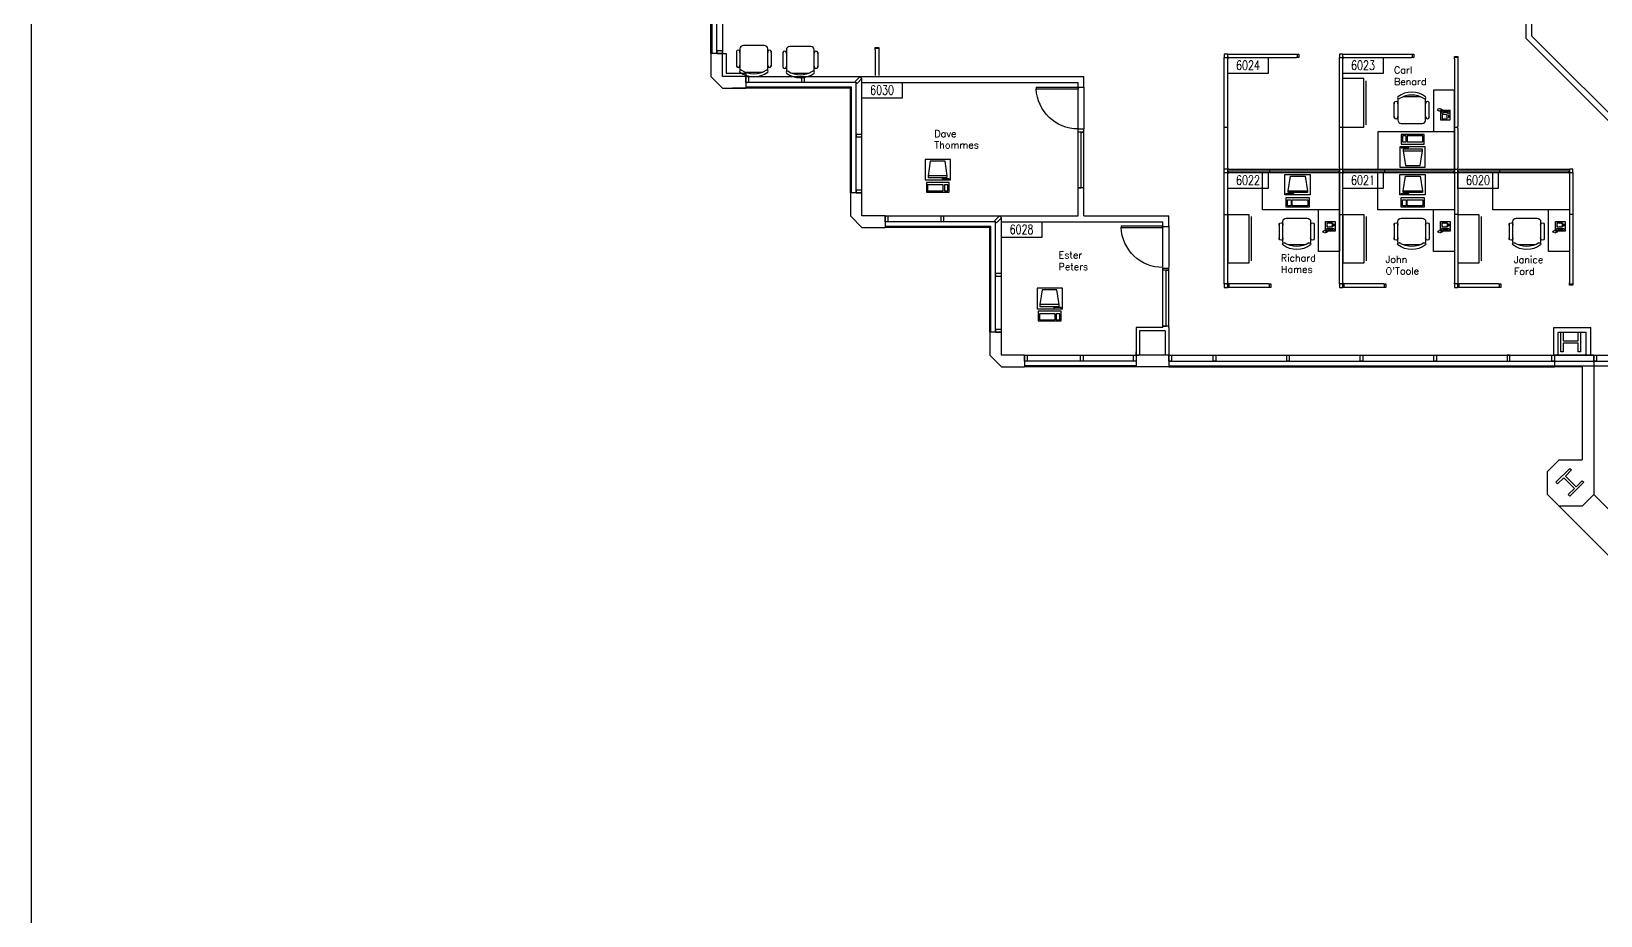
# Model space of a CAD drawing. Header units: inches. Extents: x 619 to 14864, y 611 to 3754.
# Drawn here: x 11920 to 13270, y 1973 to 2735 of the extents above; entities that cross this region are included whole.
import ezdxf
from ezdxf.enums import TextEntityAlignment as Align

# ---------------------------------------------------------------- set-up
doc = ezdxf.new("R2010")
doc.units = ezdxf.units.IN
doc.header["$MEASUREMENT"] = 0
doc.layers.get('0').update_dxf_attribs({"linetype": 'CONTINUOUS'})
for name, color, linetype in [('CHAIRS', 4, 'CONTINUOUS'), ('CPU', 6, 'CONTINUOUS'), ('E-B-FURR', 6, 'CONTINUOUS'), ('E-B-GLAZ', 8, 'CONTINUOUS'), ('E-B-MULL', 8, 'CONTINUOUS'), ('E-B-SHEL', 2, 'CONTINUOUS'), ('E-C-HEAD', 5, 'CONTINUOUS'), ('E-F-DOOR', 3, 'CONTINUOUS'), ('E-F-SILL', 8, 'CONTINUOUS'), ('E-S-COLM', 8, 'CONTINUOUS'), ('EMPLOYEE', 1, 'CONTINUOUS'), ('Frame', 10, 'CONTINUOUS'), ('FURNITURE', 3, 'CONTINUOUS'), ('PANELS_201', 6, 'CONTINUOUS'), ('PHONES', 4, 'CONTINUOUS'), ('RMNUM', 40, 'CONTINUOUS')]:
    doc.layers.add(name, color=color, linetype=linetype)
doc.styles.add('ARCHITXT', font='simplex.shx')
doc.styles.add('ROMANS', font='romans', dxfattribs={"width": 0.75, "height": 8})

# ---------------------------------------------------------------- blocks, each defined once
blk = doc.blocks.new('DR-36')
for p, q in [((0, 36), (0, 0)), ((0, 36), (1.5, 36)), ((1.5, 36), (1.5, 0)), ((0, 0), (1.5, 0))]:
    blk.add_line(p, q)
blk.add_arc((0, 0), 36, 0, 87.6141)
blk = doc.blocks.new('RMNUM')
at = {"layer": 'RMNUM'}
blk.add_lwpolyline([(-16.33354, 6.674702), (18.388073, 6.674702), (18.388073, -6.982766), (-16.33354, -6.982766), (-16.33354, 6.674702)], dxfattribs=at)
at = {"layer": 'RMNUM', "style": 'ROMANS', "width": 0.75}
blk.add_attdef('NUMBER', text='', height=8, dxfattribs=at).set_placement((1.027267, 0.114097), align=Align.MIDDLE_CENTER)
blk = doc.blocks.new('DESK2')
for p, q in [((33, 0), (-33, 0)), ((-33, 0), (-33, -68)), ((33, -32), (33, 0)), ((-33, -32), (33, -32)), ((-15, -68), (-15, -32)), ((-33, -68), (-15, -68))]:
    blk.add_line(p, q)
blk = doc.blocks.new('CHAIR7')
for p, q in [((5.1, 15), (17.9, 15)), ((0, 9), (0, -9)), ((20, 12), (3, 12)), ((23, -7.4), (23, 7.4)), ((3, -12), (20, -12)), ((5.1, -15), (17.9, -15))]:
    blk.add_line(p, q)
for centre, radius, start, end in [((5.6, 13.5), 1.56, 73.7398, 286.2602), ((17.4, 13.5), 1.56, 253.7398, 106.2602), ((3, 9), 3, 90, 180), ((20, 9), 3, 62.4156, 90), ((22.3, 11.1), 1.1, 53.3099, 212.0274), ((4.8, 0), 19.6, 327.5758, 32.4242), ((7, 0), 20, 323.1301, 36.8699), ((3, -9), 3, 180, 270), ((5.6, -13.5), 1.56, 73.7398, 286.2602), ((17.4, -13.5), 1.56, 253.7398, 106.2602), ((20, -9), 3, 270, 297.5844), ((22.3, -11.1), 1.1, 147.9726, 306.6901)]:
    blk.add_arc(centre, radius, start, end)
blk = doc.blocks.new('RECTANG')
for p, q in [((1, 1), (0, 1)), ((0, 1), (0, 0)), ((1, 0), (1, 1)), ((0, 0), (1, 0))]:
    blk.add_line(p, q)
blk = doc.blocks.new('IBMAT', base_point=(61, 306))
for p, q in [((75, 307), (75, 306)), ((81, 307), (75, 307)), ((81, 306), (81, 307))]:
    blk.add_line(p, q)
at = {"xscale": 21, "yscale": 17, "zscale": 21}
blk.add_blockref('RECTANG', (61, 306), dxfattribs=at)
blk = doc.blocks.new('KEYBOARD', base_point=(60, 294))
for p, xscale, yscale, zscale in [((60, 294), 19, 8, 19), ((61, 295), 13, 5, 13), ((75, 295), 3, 5, 3)]:
    blk.add_blockref('RECTANG', p, dxfattribs=dict(xscale=xscale, yscale=yscale, zscale=zscale))
blk = doc.blocks.new('COMPUTER')
for p, q in [((-6.6, 16.2), (-8.5, 3.5)), ((6.1, 16.2), (-6.6, 16.2)), ((8, 3.5), (6.1, 16.2)), ((-8.5, 3.5), (-8.5, 2)), ((8, 3.5), (-8.5, 3.5)), ((-8.5, 2), (8, 2)), ((8, 2), (8, 3.5))]:
    blk.add_line(p, q)
at = {"xscale": 1.033846153846154, "yscale": 1.033846153846154, "zscale": 1.033846153846154}
for name, p in [('IBMAT', (-10.9, 0)), ('KEYBOARD', (-10, -10.5))]:
    blk.add_blockref(name, p, dxfattribs=at)
blk = doc.blocks.new('FC42X18D')
for p, q in [((-21, 0), (-21, -18)), ((-21, 0), (21, 0)), ((21, -18), (21, 0)), ((-21, -18), (21, -18)), ((-19, -20), (19, -20))]:
    blk.add_line(p, q)
blk = doc.blocks.new('FNPHONE')
for p, q in [((-9.1, 0.2), (-9.7, 0)), ((-8.9, 0.6), (-9.5, 0.4)), ((-8.7, 1), (-9.3, 0.8)), ((-8.5, 1.4), (-9.1, 1.2)), ((-8.3, 1.8), (-8.9, 1.6)), ((-7.1, 0.6), (-7.5, -0.6)), ((-7.3, 6.5), (-7.3, 1.5)), ((-6.3, 6.5), (-6.3, 1.5)), ((-3.9, 4.8), (-3.9, 4.8)), ((-3.9, 3.9), (-3.9, 3.9)), ((-3.9, 3), (-3.9, 3)), ((-3.9, 2), (-3.9, 2)), ((-2.9, 4.8), (-2.9, 4.8)), ((-2.9, 3.9), (-2.9, 3.9)), ((-2.9, 3), (-2.9, 3)), ((-2.9, 2), (-2.9, 2)), ((-2, 4.8), (-2, 4.8)), ((-2, 3.9), (-2, 3.9)), ((-2, 3), (-2, 3)), ((-2, 2), (-2, 2)), ((-9.3, -0.2), (-9.9, -0.4)), ((-9.3, -0.6), (-9.9, -0.8)), ((-9.3, -1), (-9.9, -1.2)), ((-9.3, -1.4), (-9.9, -1.6)), ((-9.1, -1.8), (-9.7, -2)), ((-8.9, -2.2), (-9.5, -2.4)), ((-8.4, -2.5), (-9, -2.7)), ((-7.9, -2), (-8.5, -2.2)), ((-7.7, -1.6), (-8.3, -1.8)), ((-7.5, -1.2), (-8.1, -1.4)), ((-7.3, -0.8), (-7.9, -1))]:
    blk.add_line(p, q)
for centre, start, end in [((-6.8, 6.5), 298.4915, 241.5085), ((-6.8, 1.5), 118.4915, 61.5085)]:
    blk.add_arc(centre, 1.05, start, end)
for p, xscale, yscale, zscale in [((-8.2, 0), 8.20528234483245, 8.104073169521023, 8.20528234483245), ((-4.8, 1.3), 3.75, 4.375, 3.75), ((-4, 6.7), 2.03125, 0.46875, 2.03125)]:
    blk.add_blockref('RECTANG', p, dxfattribs=dict(xscale=xscale, yscale=yscale, zscale=zscale))

msp = doc.modelspace()

# ---------------------------------------------------------------- linework, layer by layer
at = {"layer": 'E-B-FURR'}
for p, q in [((12514.7, 2716), (12514.7, 3347)), ((13206, 2836.6), (13206, 2729)), ((13211, 2831.6), (13211, 2731.1)), ((13206, 2729), (13312.5, 2622.5)), ((13211, 2731.1), (13316.1, 2626)), ((12534.6, 2696), (12633, 2696)), ((12633.2, 2696), (12825.6, 2696)), ((12634.6, 2596), (12634.6, 2694.4)), ((12634.6, 2691), (12820.6, 2691)), ((12820.6, 2687), (12820.6, 2691)), ((12825.6, 2687), (12825.6, 2696)), ((12820.6, 2687), (12825.6, 2687)), ((12820.6, 2576), (12820.6, 2651)), ((12820.6, 2651), (12825.6, 2651)), ((12825.6, 2576), (12825.6, 2651)), ((12654.6, 2576), (12753, 2576)), ((12753, 2576), (12820.6, 2576)), ((12754.6, 2476), (12754.6, 2574.4)), ((12754.6, 2571), (12893.6, 2571)), ((12825.6, 2576), (12898.6, 2576)), ((12893.6, 2567), (12893.6, 2571)), ((12893.6, 2567), (12898.6, 2567)), ((12898.6, 2567), (12898.6, 2576)), ((12893.6, 2480), (12893.6, 2531)), ((12893.6, 2531), (12898.6, 2531)), ((12898.6, 2480), (12898.6, 2531)), ((12870.6, 2480), (12870.6, 2456)), ((12893.6, 2480), (12870.6, 2480)), ((12873.6, 2477), (12873.6, 2456)), ((12895.6, 2477), (12873.6, 2477)), ((12895.6, 2477), (12895.6, 2456)), ((12898.6, 2480), (12898.6, 2456)), ((13230, 2456), (13230, 2480)), ((13230, 2480), (13262, 2480)), ((13234, 2456), (13234, 2476)), ((13234, 2476), (13258, 2476)), ((13258, 2456), (13258, 2476)), ((13262, 2456), (13262, 2480)), ((12774.6, 2456), (12873, 2456)), ((12898.6, 2456), (13347.3, 2456))]:
    msp.add_line(p, q, dxfattribs=at)
msp.add_lwpolyline([(12514.6, 2716), (12517.6, 2716), (12517.6, 2699), (12534.6, 2699), (12534.6, 2696)], dxfattribs=at)
at = {"layer": 'E-B-GLAZ'}
for p, q in [((12504.6, 2716), (12504.6, 3347.1)), ((12505.6, 2716), (12505.6, 3347.1)), ((12509.6, 2716), (12509.6, 3347)), ((12629.6, 2691), (12534.6, 2691)), ((12629.6, 2596), (12629.6, 2691)), ((12617, 2686), (12523, 2686)), ((12625.6, 2687), (12534.6, 2687)), ((12624.6, 2686), (12534.6, 2686)), ((12624.6, 2596), (12624.6, 2686)), ((12625.6, 2596), (12625.6, 2687)), ((12749.6, 2571), (12654.6, 2571)), ((12745.6, 2567), (12654.6, 2567)), ((12745.6, 2476), (12745.6, 2567)), ((12749.6, 2476), (12749.6, 2571)), ((12744.6, 2566), (12654.6, 2566)), ((12744.6, 2476), (12744.6, 2566)), ((12870.6, 2451), (12774.6, 2451)), ((12870.6, 2447), (12774.6, 2447)), ((12870.6, 2446), (12774.6, 2446)), ((12898.6, 2451), (13349.6, 2451)), ((12898.6, 2447), (13349.6, 2447)), ((12898.6, 2446), (13230.6, 2446))]:
    msp.add_line(p, q, dxfattribs=at)
for points in [[(12825.5, 2600.1), (12820.5, 2600.1), (12823.2, 2600.1), (12823.2, 2648.1), (12825.5, 2648.1), (12820.5, 2648.1)], [(12898.7, 2481.2), (12893.7, 2481.2), (12896.3, 2481.2), (12896.3, 2529.2), (12898.7, 2529.2), (12893.7, 2529.2)]]:
    msp.add_lwpolyline(points, dxfattribs=at)
at = {"layer": 'E-B-MULL'}
for points in [[(12509.6, 2716), (12514.6, 2716), (12514.6, 2718.2), (12509.6, 2718.2)], [(12534.6, 2691), (12534.6, 2696), (12536.9, 2696), (12536.9, 2691)], [(12582.7, 2691), (12582.7, 2696), (12584.9, 2696), (12584.9, 2691)], [(12630.4, 2690.2), (12634.6, 2694.4), (12633, 2696), (12628.8, 2691.8)], [(12630.4, 2690.2), (12634.6, 2694.4), (12633, 2696), (12628.8, 2691.8)], [(12629.6, 2644.1), (12634.6, 2644.1), (12634.6, 2646.3), (12629.6, 2646.3)], [(12629.6, 2596), (12634.6, 2596), (12634.6, 2598.2), (12629.6, 2598.2)], [(12654.6, 2571), (12654.6, 2576), (12656.9, 2576), (12656.9, 2571)], [(12702.7, 2571), (12702.7, 2576), (12704.9, 2576), (12704.9, 2571)], [(12750.4, 2570.2), (12754.6, 2574.4), (12753, 2576), (12748.8, 2571.8)], [(12749.6, 2524.1), (12754.6, 2524.1), (12754.6, 2526.3), (12749.6, 2526.3)], [(12749.6, 2476), (12754.6, 2476), (12754.6, 2478.2), (12749.6, 2478.2)], [(12774.6, 2451), (12774.6, 2456), (12776.9, 2456), (12776.9, 2451)], [(12822.7, 2451), (12822.7, 2456), (12824.9, 2456), (12824.9, 2451)], [(12868.4, 2451), (12868.4, 2456), (12870.6, 2456), (12870.6, 2451)], [(12898.6, 2451), (12898.6, 2456), (12900.9, 2456), (12900.9, 2451)], [(12936.9, 2451), (12936.9, 2456), (12939.1, 2456), (12939.1, 2451)], [(13000.2, 2451), (13000.2, 2456), (13002.4, 2456), (13002.4, 2451)], [(13063.5, 2451), (13063.5, 2456), (13065.7, 2456), (13065.7, 2451)], [(13126.8, 2451), (13126.8, 2456), (13129, 2456), (13129, 2451)], [(13192.4, 2451), (13192.4, 2456), (13190.1, 2456), (13190.1, 2451)], [(13228.4, 2451), (13228.4, 2456), (13230.6, 2456), (13230.6, 2451)], [(13264.6, 2451), (13264.6, 2456), (13266.8, 2456), (13266.8, 2451)]]:
    msp.add_lwpolyline(points, close=True, dxfattribs=at)
at = {"layer": 'E-B-SHEL'}
for p, q in [((12504.6, 2716), (12504.6, 2696)), ((12514.6, 2716), (12504.6, 2716)), ((12514.6, 2696), (12514.6, 2716)), ((12504.6, 2696), (12514.6, 2686)), ((12534.6, 2696), (12514.6, 2696)), ((12534.6, 2696), (12534.6, 2686)), ((12514.6, 2686), (12534.6, 2686)), ((12634.6, 2596), (12624.6, 2596)), ((12624.6, 2596), (12624.6, 2576)), ((12634.6, 2576), (12634.6, 2596)), ((12624.6, 2576), (12634.6, 2566)), ((12654.6, 2576), (12634.6, 2576)), ((12654.6, 2576), (12654.6, 2566)), ((12634.6, 2566), (12654.6, 2566)), ((12754.6, 2476), (12744.6, 2476)), ((12744.6, 2476), (12744.6, 2456)), ((12754.6, 2456), (12754.6, 2476)), ((12744.6, 2456), (12754.6, 2446)), ((12774.6, 2456), (12754.6, 2456)), ((12754.6, 2446), (12774.6, 2446)), ((12774.6, 2456), (12774.6, 2446)), ((12898.6, 2456), (12870.6, 2456)), ((12870.6, 2456), (12870.6, 2446)), ((12898.6, 2446), (12870.6, 2446)), ((12898.6, 2456), (12898.6, 2446)), ((13230.6, 2456), (13230.6, 2446)), ((13264.6, 2456), (13230.6, 2456)), ((13254.6, 2446), (13230.6, 2446)), ((13254.6, 2446), (13254.6, 2366)), ((13264.6, 2456), (13264.6, 2336)), ((13224.6, 2356), (13234.6, 2366)), ((13234.6, 2366), (13254.6, 2366)), ((13224.6, 2336), (13224.6, 2356)), ((13636.6, 1924), (13224.6, 2336)), ((13254.6, 2326), (13234.6, 2326)), ((13264.6, 2336), (13254.6, 2326)), ((13636.6, 1964), (13264.6, 2336))]:
    msp.add_line(p, q, dxfattribs=at)
at = {"layer": 'E-C-HEAD'}
for p, q in [((12820.6, 2651), (12820.6, 2687)), ((12825.6, 2687), (12825.6, 2651)), ((12893.6, 2531.6), (12893.6, 2567.6)), ((12898.6, 2567.6), (12898.6, 2531.6))]:
    msp.add_line(p, q, dxfattribs=at)
at = {"layer": 'E-F-SILL'}
msp.add_lwpolyline([(12870.6, 2456), (12870.6, 2456), (12870.6, 2459), (12870.6, 2459)], dxfattribs=at)
at = {"layer": 'E-S-COLM'}
for points in [[(13251.1, 2476), (13253.1, 2476), (13253.1, 2459), (13251.1, 2459), (13251.1, 2466.5), (13238.1, 2466.5), (13238.1, 2459), (13236.1, 2459), (13236.1, 2476), (13238.1, 2476), (13238.1, 2468.5), (13251.1, 2468.5)], [(13233.4, 2345.2), (13232, 2346.6), (13244, 2358.6), (13245.4, 2357.2), (13240.1, 2351.9), (13249.3, 2342.7), (13254.6, 2348), (13256, 2346.6), (13244, 2334.6), (13242.6, 2336), (13247.9, 2341.3), (13238.7, 2350.5)]]:
    msp.add_lwpolyline(points, close=True, dxfattribs=at)
at = {"layer": 'Frame', "lineweight": -3}
msp.add_lwpolyline([(11919.6, 3753.9), (14863.7, 3753.9), (14863.7, 610.7), (11919.6, 610.7)], close=True, dxfattribs=at)
at = {"layer": 'PANELS_201', "linetype": 'Continuous'}
for p, q in [((12949.5, 2514.4), (12949.5, 2517.4)), ((13048.5, 2514.4), (13048.5, 2517.4)), ((13147.5, 2514.4), (13147.5, 2517.4))]:
    msp.add_line(p, q, dxfattribs=at)
for points in [[(12646, 2719.1), (12646, 2720.1), (12646, 2721.1), (12649, 2721.1), (12649, 2719.1)], [(12649, 2720.1), (12646, 2720.1)], [(12646, 2719.1), (12646, 2697.1)], [(12649, 2719.1), (12649, 2697.1)], [(12949.5, 2715.4), (12946.5, 2715.4), (12946.5, 2712.4)], [(12950.5, 2712.4), (12949.5, 2712.4), (12949.5, 2715.4), (12950.5, 2715.4)], [(12950.5, 2715.4), (13008.5, 2715.4)], [(13008.5, 2715.4), (13009.5, 2715.4), (13010.5, 2715.4), (13010.5, 2712.4), (13008.5, 2712.4)], [(13009.5, 2712.4), (13009.5, 2715.4)], [(13048.5, 2715.4), (13045.5, 2715.4), (13045.5, 2712.4)], [(13049.5, 2712.4), (13048.5, 2712.4), (13048.5, 2715.4), (13049.5, 2715.4)], [(13049.5, 2715.4), (13107.5, 2715.4)], [(13107.5, 2715.4), (13108.5, 2715.4), (13109.5, 2715.4), (13109.5, 2712.4), (13107.5, 2712.4)], [(13108.5, 2712.4), (13108.5, 2715.4)], [(12946.5, 2711.4), (12946.5, 2712.4), (12949.5, 2712.4), (12949.5, 2711.4)], [(12946.5, 2653.4), (12946.5, 2711.4)], [(12949.5, 2653.4), (12949.5, 2711.4)], [(12950.5, 2712.4), (13008.5, 2712.4)], [(13045.5, 2711.4), (13045.5, 2712.4), (13048.5, 2712.4), (13048.5, 2711.4)], [(13045.5, 2653.4), (13045.5, 2711.4)], [(13048.5, 2653.4), (13048.5, 2711.4)], [(13049.5, 2712.4), (13107.5, 2712.4)], [(13144.5, 2711.4), (13144.5, 2712.4), (13144.5, 2713.4), (13147.5, 2713.4), (13147.5, 2711.4)], [(13147.5, 2712.4), (13144.5, 2712.4)], [(13144.5, 2711.4), (13144.5, 2653.4)], [(13147.5, 2711.4), (13147.5, 2653.4)], [(12646, 2696.1), (12649, 2696.1), (12649, 2695.9), (12646, 2695.9), (12646, 2696.1)], [(12946.5, 2651.4), (12946.5, 2653.4)], [(12946.5, 2652.4), (12949.5, 2652.4)], [(12946.5, 2617.4), (12946.5, 2651.4)], [(12949.5, 2651.4), (12949.5, 2653.4)], [(12949.5, 2617.4), (12949.5, 2651.4)], [(13045.5, 2651.4), (13045.5, 2653.4)], [(13045.5, 2652.4), (13048.5, 2652.4)], [(13045.5, 2617.4), (13045.5, 2651.4)], [(13048.5, 2651.4), (13048.5, 2653.4)], [(13048.5, 2617.4), (13048.5, 2651.4)], [(13144.5, 2651.4), (13144.5, 2653.4)], [(13144.5, 2652.4), (13147.5, 2652.4)], [(13144.5, 2651.4), (13144.5, 2617.4)], [(13147.5, 2651.4), (13147.5, 2653.4)], [(13147.5, 2651.4), (13147.5, 2617.4)], [(12949.5, 2617.4), (12949.5, 2616.4), (12946.5, 2616.4), (12946.5, 2617.4)], [(12946.5, 2613.4), (12946.5, 2616.4)], [(12946.5, 2612.4), (12946.5, 2613.4), (12949.5, 2613.4), (12949.5, 2612.4)], [(12946.5, 2578.4), (12946.5, 2612.4)], [(12950.5, 2613.4), (12949.5, 2613.4), (12949.5, 2616.4), (12950.5, 2616.4)], [(12949.5, 2614.9), (12985.5, 2614.9)], [(12949.5, 2578.4), (12949.5, 2612.4)], [(12950.5, 2616.4), (12984.5, 2616.4)], [(12950.5, 2613.4), (12984.5, 2613.4)], [(12984.5, 2616.4), (12986.5, 2616.4)], [(12984.5, 2613.4), (12986.5, 2613.4)], [(12985.5, 2616.4), (12985.5, 2613.4)], [(12985.5, 2614.9), (13045.5, 2614.9)], [(12986.5, 2616.4), (13044.5, 2616.4)], [(12986.5, 2613.4), (13044.5, 2613.4)], [(13044.5, 2616.4), (13045.5, 2616.4), (13045.5, 2613.4), (13044.5, 2613.4)], [(13045.5, 2617.4), (13045.5, 2616.4), (13048.5, 2616.4), (13048.5, 2617.4)], [(13045.5, 2612.4), (13045.5, 2613.4), (13048.5, 2613.4), (13048.5, 2612.4)], [(13045.5, 2578.4), (13045.5, 2612.4)], [(13049.5, 2613.4), (13048.5, 2613.4), (13048.5, 2616.4), (13049.5, 2616.4)], [(13048.5, 2614.9), (13084.5, 2614.9)], [(13048.5, 2578.4), (13048.5, 2612.4)], [(13049.5, 2616.4), (13083.5, 2616.4)], [(13049.5, 2613.4), (13083.5, 2613.4)], [(13083.5, 2616.4), (13085.5, 2616.4)], [(13083.5, 2613.4), (13085.5, 2613.4)], [(13084.5, 2616.4), (13084.5, 2613.4)], [(13084.5, 2614.9), (13144.5, 2614.9)], [(13085.5, 2616.4), (13143.5, 2616.4)], [(13085.5, 2613.4), (13143.5, 2613.4)], [(13143.5, 2616.4), (13144.5, 2616.4), (13144.5, 2613.4), (13143.5, 2613.4)], [(13144.5, 2617.4), (13144.5, 2616.4), (13147.5, 2616.4), (13147.5, 2617.4)], [(13144.5, 2612.4), (13144.5, 2613.4), (13147.5, 2613.4), (13147.5, 2612.4)], [(13144.5, 2612.4), (13144.5, 2578.4)], [(13148.5, 2613.4), (13147.5, 2613.4), (13147.5, 2616.4), (13148.5, 2616.4)], [(13147.5, 2614.9), (13183.5, 2614.9)], [(13147.5, 2612.4), (13147.5, 2578.4)], [(13148.5, 2616.4), (13182.5, 2616.4)], [(13148.5, 2613.4), (13182.5, 2613.4)], [(13182.5, 2616.4), (13184.5, 2616.4)], [(13182.5, 2613.4), (13184.5, 2613.4)], [(13183.5, 2616.4), (13183.5, 2613.4)], [(13183.5, 2614.9), (13243.5, 2614.9)], [(13184.5, 2616.4), (13242.5, 2616.4)], [(13184.5, 2613.4), (13242.5, 2613.4)], [(13242.5, 2616.4), (13243.5, 2616.4), (13243.5, 2613.4), (13242.5, 2613.4)], [(13246.5, 2613.4), (13246.5, 2616.4), (13243.5, 2616.4)], [(13243.5, 2612.4), (13243.5, 2613.4), (13246.5, 2613.4), (13246.5, 2612.4)], [(13243.5, 2612.4), (13243.5, 2578.4)], [(13246.5, 2612.4), (13246.5, 2578.4)], [(12946.5, 2576.4), (12946.5, 2578.4)], [(12946.5, 2577.4), (12949.5, 2577.4)], [(12946.5, 2518.4), (12946.5, 2576.4)], [(12949.5, 2576.4), (12949.5, 2578.4)], [(12949.5, 2518.4), (12949.5, 2576.4)], [(13045.5, 2576.4), (13045.5, 2578.4)], [(13045.5, 2577.4), (13048.5, 2577.4)], [(13045.5, 2518.4), (13045.5, 2576.4)], [(13048.5, 2576.4), (13048.5, 2578.4)], [(13048.5, 2518.4), (13048.5, 2576.4)], [(13144.5, 2578.4), (13144.5, 2576.4)], [(13147.5, 2577.4), (13144.5, 2577.4)], [(13144.5, 2576.4), (13144.5, 2518.4)], [(13147.5, 2578.4), (13147.5, 2576.4)], [(13147.5, 2576.4), (13147.5, 2518.4)], [(13243.5, 2578.4), (13243.5, 2576.4)], [(13246.5, 2577.4), (13243.5, 2577.4)], [(13243.5, 2576.4), (13243.5, 2518.4)], [(13246.5, 2578.4), (13246.5, 2576.4)], [(13246.5, 2576.4), (13246.5, 2518.4)], [(12949.5, 2518.4), (12949.5, 2517.4), (12946.5, 2517.4), (12946.5, 2518.4)], [(12946.5, 2517.4), (12946.5, 2514.4), (12949.5, 2514.4)], [(12948.5, 2517.4), (12949.5, 2517.4), (12950.5, 2517.4), (12950.5, 2514.4), (12948.5, 2514.4)], [(12950.5, 2514.4), (12949.5, 2514.4), (12949.5, 2517.4), (12950.5, 2517.4)], [(12984.5, 2517.4), (12950.5, 2517.4)], [(12984.5, 2514.4), (12950.5, 2514.4)], [(12984.5, 2517.4), (12985.5, 2517.4), (12986.5, 2517.4), (12986.5, 2514.4), (12984.5, 2514.4)], [(12985.5, 2514.4), (12985.5, 2517.4)], [(13048.5, 2518.4), (13048.5, 2517.4), (13045.5, 2517.4), (13045.5, 2518.4)], [(13045.5, 2517.4), (13045.5, 2514.4), (13048.5, 2514.4)], [(13047.5, 2517.4), (13048.5, 2517.4), (13049.5, 2517.4), (13049.5, 2514.4), (13047.5, 2514.4)], [(13049.5, 2514.4), (13048.5, 2514.4), (13048.5, 2517.4), (13049.5, 2517.4)], [(13083.5, 2517.4), (13049.5, 2517.4)], [(13083.5, 2514.4), (13049.5, 2514.4)], [(13083.5, 2517.4), (13084.5, 2517.4), (13085.5, 2517.4), (13085.5, 2514.4), (13083.5, 2514.4)], [(13084.5, 2514.4), (13084.5, 2517.4)], [(13147.5, 2518.4), (13147.5, 2517.4), (13144.5, 2517.4), (13144.5, 2518.4)], [(13144.5, 2517.4), (13144.5, 2514.4), (13147.5, 2514.4)], [(13146.5, 2517.4), (13147.5, 2517.4), (13148.5, 2517.4), (13148.5, 2514.4), (13146.5, 2514.4)], [(13148.5, 2514.4), (13147.5, 2514.4), (13147.5, 2517.4), (13148.5, 2517.4)], [(13182.5, 2517.4), (13148.5, 2517.4)], [(13182.5, 2514.4), (13148.5, 2514.4)], [(13182.5, 2517.4), (13183.5, 2517.4), (13184.5, 2517.4), (13184.5, 2514.4), (13182.5, 2514.4)], [(13183.5, 2514.4), (13183.5, 2517.4)], [(13246.5, 2518.4), (13246.5, 2517.4), (13246.5, 2516.4), (13243.5, 2516.4), (13243.5, 2518.4)], [(13243.5, 2517.4), (13246.5, 2517.4)]]:
    msp.add_lwpolyline(points, dxfattribs=at)

# ---------------------------------------------------------------- block references
for p, values in [((12965.9, 2705.7), {'NUMBER': '6024'}), ((13064.9, 2705.7), {'NUMBER': '6023'}), ((12650.9, 2684.3), {'NUMBER': '6030'}), ((12965.9, 2606.7), {'NUMBER': '6022'}), ((13064.9, 2606.7), {'NUMBER': '6021'}), ((13163.9, 2606.7), {'NUMBER': '6020'}), ((12770.9, 2564.3), {'NUMBER': '6028'})]:
    msp.add_blockref('RMNUM', p).add_auto_attribs(values)
at = {"layer": 'CHAIRS', "lineweight": -3}
for p, rotation in [((12541.5, 2722.9), 270), ((12581.5, 2722), 270), ((13107.8, 2655.7), 89.99999999999999)]:
    msp.add_blockref('CHAIR7', p, dxfattribs=dict(at, rotation=rotation))
at = {"layer": 'CHAIRS', "lineweight": -3, "xscale": -1, "rotation": 90}
for p in [(13008.8, 2574.1), (13107.8, 2574.1), (13206.8, 2574.1)]:
    msp.add_blockref('CHAIR7', p, dxfattribs=at)
at = {"layer": 'CPU', "lineweight": -3, "rotation": 180}
msp.add_blockref('COMPUTER', (13108.5, 2635.6), dxfattribs=at)
at = {"layer": 'CPU', "lineweight": -3}
for p in [(12700, 2607), (12796.3, 2496.1)]:
    msp.add_blockref('COMPUTER', p, dxfattribs=at)
at = {"layer": 'CPU', "lineweight": -3, "xscale": -1}
for p in [(13009.5, 2594.2), (13108.5, 2594.2)]:
    msp.add_blockref('COMPUTER', p, dxfattribs=at)
at = {"layer": 'E-F-DOOR', "xscale": -1, "rotation": 90}
for p in [(12820.6, 2686.9), (12893.6, 2567.6)]:
    msp.add_blockref('DR-36', p, dxfattribs=at)
at = {"layer": 'FURNITURE', "lineweight": -3}
for name, p, rotation in [('FC42X18D', (13048.5, 2673.4), 89.99999999999999), ('DESK2', (13111.5, 2616.4), 180)]:
    msp.add_blockref(name, p, dxfattribs=dict(at, rotation=rotation))
at = {"layer": 'FURNITURE', "lineweight": -3, "xscale": -1}
for p in [(13012.5, 2613.4), (13111.5, 2613.4), (13210.5, 2613.4)]:
    msp.add_blockref('DESK2', p, dxfattribs=at)
at = {"layer": 'FURNITURE', "lineweight": -3, "xscale": -1, "rotation": 90}
for p in [(12949.5, 2556.4), (13048.5, 2556.4), (13147.5, 2556.4)]:
    msp.add_blockref('FC42X18D', p, dxfattribs=at)
at = {"layer": 'PHONES', "lineweight": -3, "rotation": 270}
msp.add_blockref('FNPHONE', (13132.7, 2658.7), dxfattribs=at)
at = {"layer": 'PHONES', "lineweight": -3, "xscale": -1, "rotation": 270}
for p in [(13033.7, 2571.1), (13132.7, 2571.1), (13231.7, 2571.1)]:
    msp.add_blockref('FNPHONE', p, dxfattribs=at)

# ---------------------------------------------------------------- texts
at = {"layer": 'EMPLOYEE', "lineweight": -3, "char_height": 6, "attachment_point": 1, "style": 'ARCHITXT'}
for s, insert, width in [('\\A1;Carl\\PBenard', (13092.6, 2704.8), 25.809), ('\\A1;Dave\\PThommes', (12696.9, 2650), 36.741), ('\\A1;Ester\\PPeters', (12803.8, 2545.3), 23.255), ('\\A1;Richard\\PHames', (12995.2, 2542.9), 27.618), ("\\A1;John\\PO'Toole", (13085.3, 2541.7), 28.334), ('\\A1;Janice\\PFord', (13195.8, 2541.4), 23.656)]:
    msp.add_mtext(s, dxfattribs=dict(at, insert=insert, width=width))

doc.saveas('drawing.dxf')
